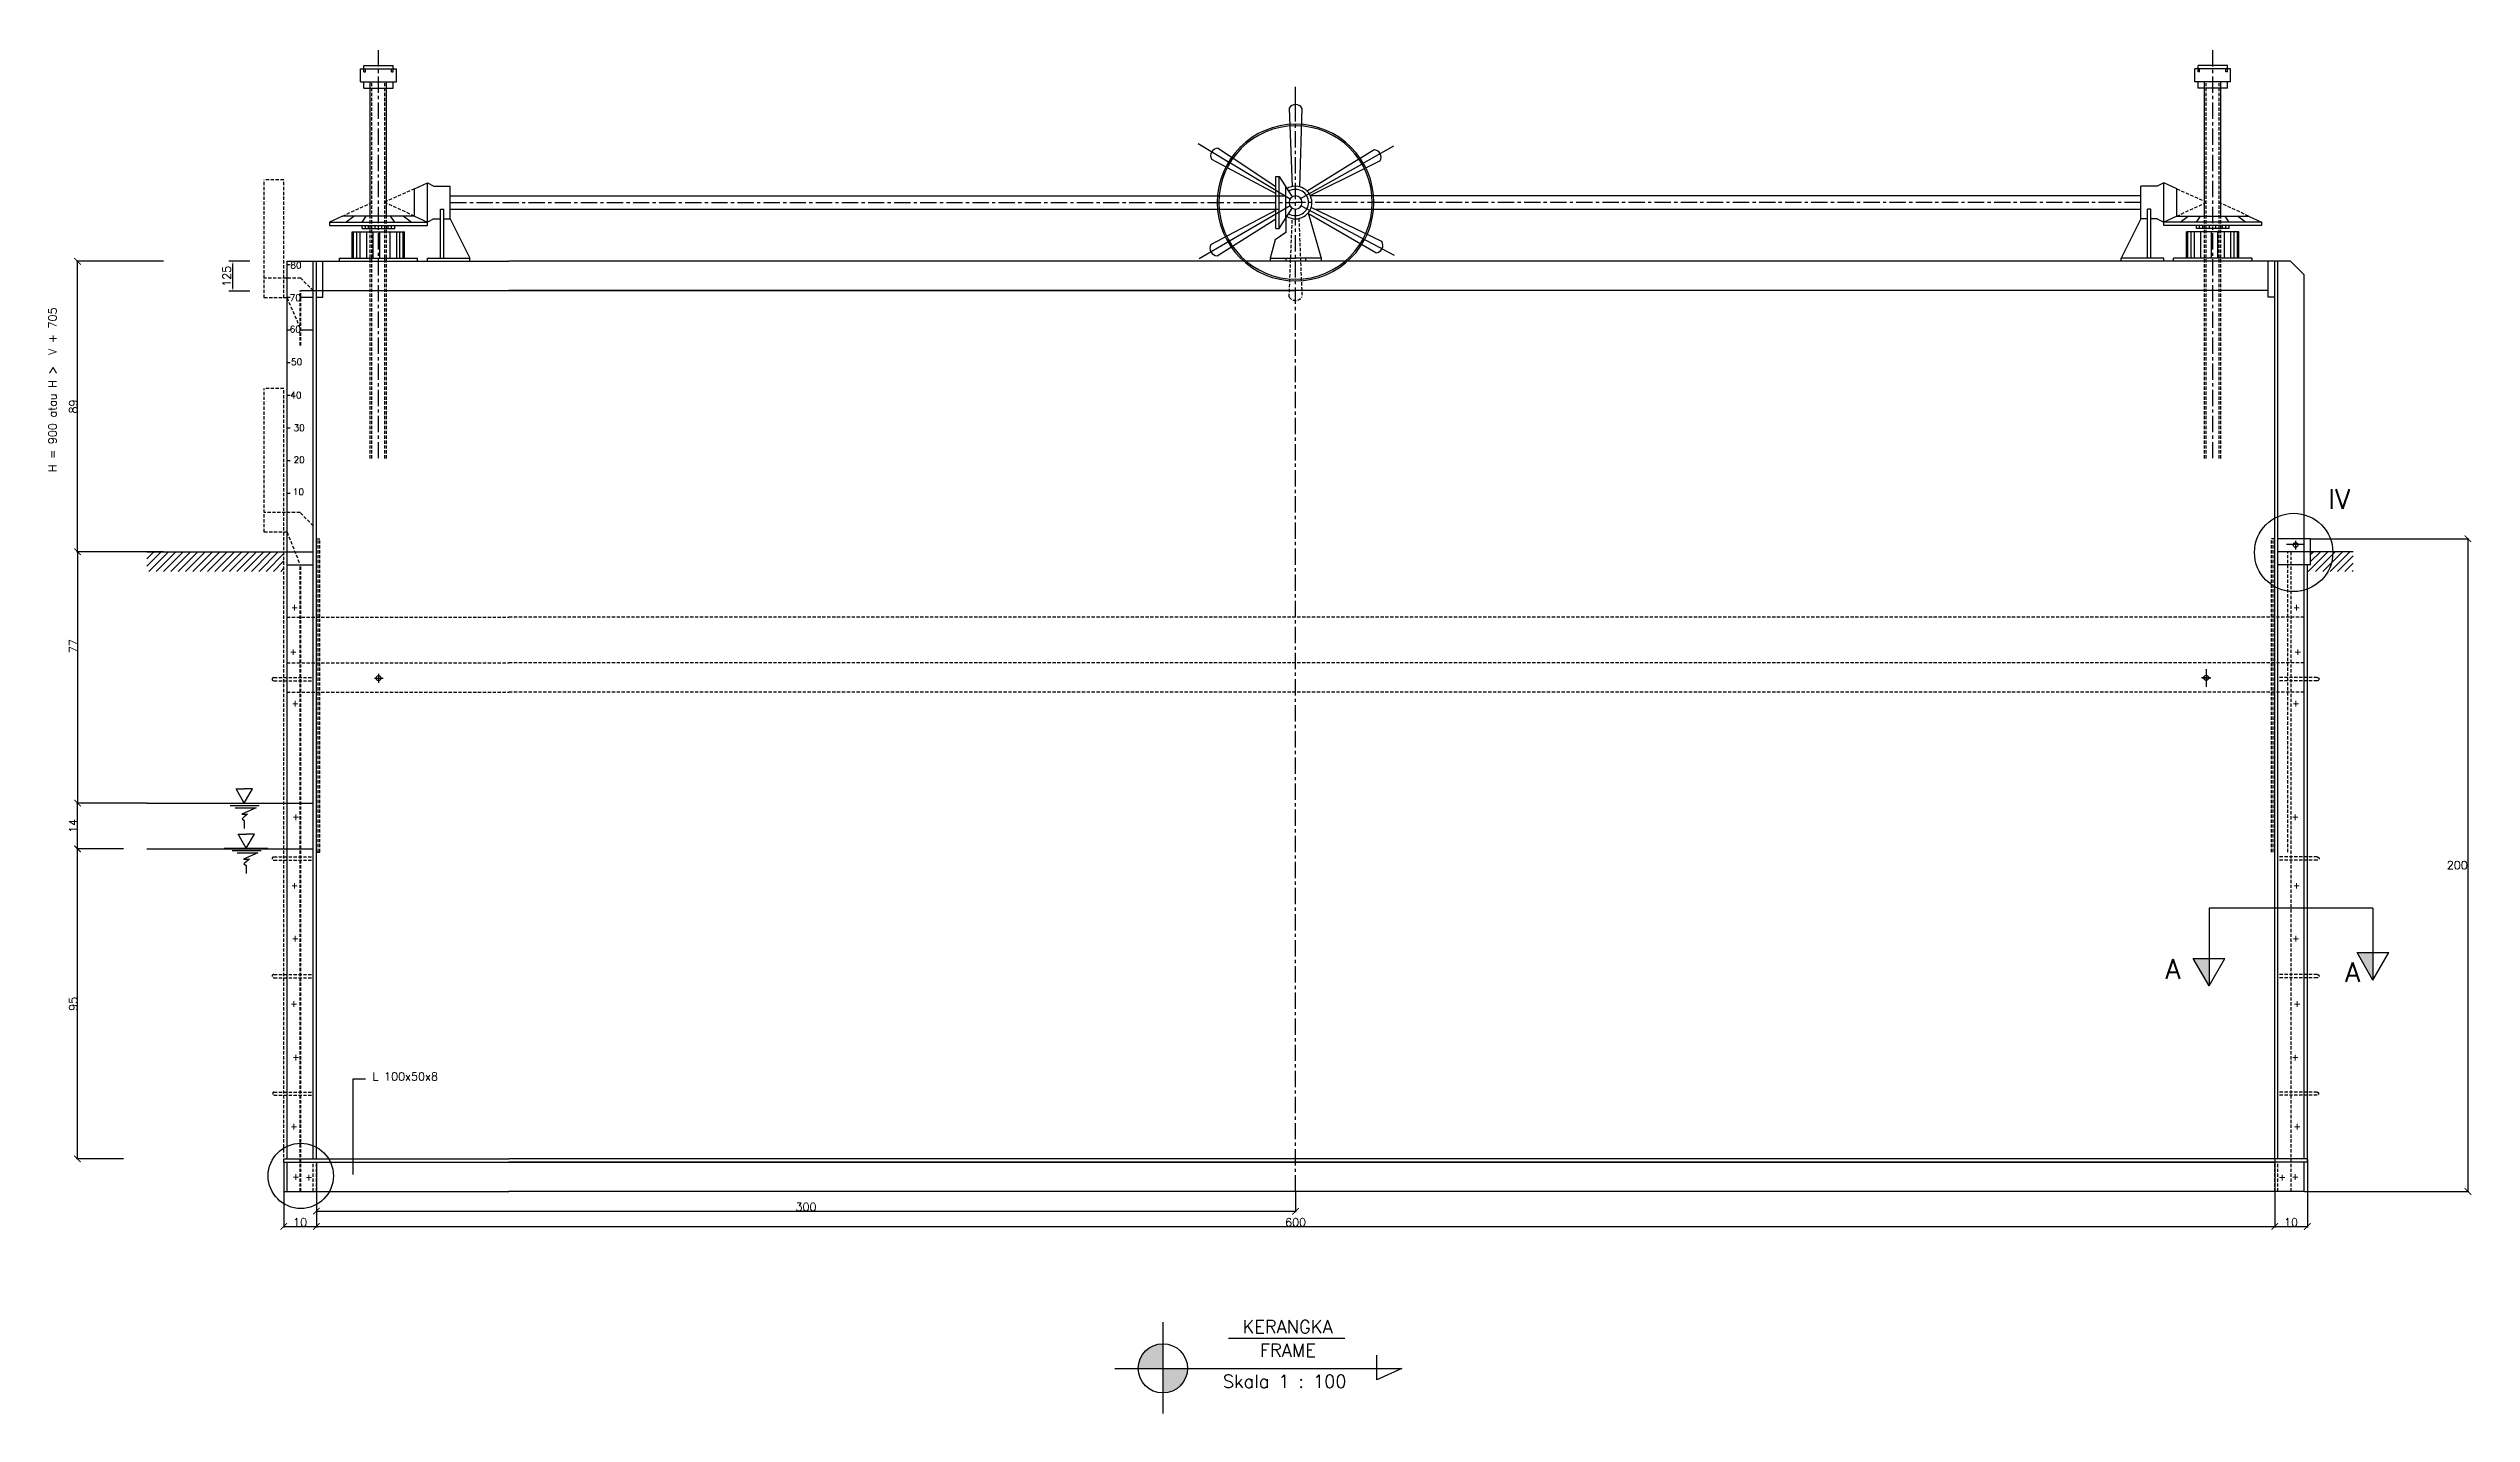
# Model space of a CAD drawing. Header units: metres. Extents: x 444 to 3227, y -3167 to -392.
# Drawn here: x 558 to 1301, y -810 to -392 of the extents above; entities that cross this region are included whole.
import ezdxf
from ezdxf.enums import TextEntityAlignment as Align

# ---------------------------------------------------------------- set-up
doc = ezdxf.new("R2010")
doc.units = ezdxf.units.M
doc.linetypes.add('CENTERX2', pattern=[4, 2.5, -0.5, 0.5, -0.5])
doc.linetypes.add('DASHEDX2', pattern=[1.5, 1, -0.5])
doc.layers.get('0').update_dxf_attribs({"linetype": 'CONTINUOUS'})
doc.layers.get('DEFPOINTS').update_dxf_attribs({"linetype": 'CONTINUOUS'})
for name, color, linetype in [('BANGUNAN', 7, 'CONTINUOUS'), ('DIMENSI', 7, 'CONTINUOUS'), ('TEX', 7, 'CONTINUOUS')]:
    doc.layers.add(name, color=color, linetype=linetype)
doc.styles.get("Standard").update_dxf_attribs({"font": 'Simplex.shx', "height": 2.5})
doc.dimstyles.new('Skala 100', dxfattribs={"dimtxt": 0.2, "dimasz": 2, "dimexe": 0.3, "dimexo": 0.1, "dimgap": 0.05, "dimtad": 3, "dimtih": 1, "dimtoh": 1, "dimdec": 0, "dimzin": 0, "dimdsep": 46, "dimtxsty": 'Standard', "dimblk": 'ARCHTICK', "dimcen": -0.2, "dimclrd": 8, "dimclre": 8, "dimclrt": 10, "dimadec": 0, "dimazin": 0, "dimtfac": 1, "dimtdec": 0, "dimtofl": 0, "dimtmove": 0, "dimatfit": 3, "dimldrblk": 'ARCHTICK', "dimfxl": 1, "dimtolj": 1, "dimtzin": 0, "dimarcsym": 0})
doc.dimstyles.get("Standard").update_dxf_attribs({"dimtxt": 0.18, "dimasz": 0.18, "dimexe": 0.18, "dimexo": 0.0625, "dimgap": 0.09, "dimtad": 0, "dimtih": 1, "dimtoh": 1, "dimdec": 4, "dimzin": 0, "dimdsep": 46, "dimtxsty": 'Standard', "dimcen": 0.09, "dimadec": 0, "dimazin": 0, "dimtfac": 1, "dimtdec": 4, "dimtofl": 0, "dimtmove": 0, "dimatfit": 3, "dimfxl": 1, "dimtolj": 1, "dimtzin": 0, "dimarcsym": 0})

# ---------------------------------------------------------------- blocks, each defined once
blk = doc.blocks.new('_ArchTick')
at = {"color": 0, "linetype": 'ByBlock', "const_width": 0.15}
blk.add_lwpolyline([(-0.5, -0.5), (0.5, 0.5)], dxfattribs=at)
blk = doc.blocks.new('*D57')
at = {"layer": 'DEFPOINTS', "color": 0}
for p in [(567.08, -636.76), (581.28, -636.76), (581.28, -731.76)]:
    blk.add_point(p, dxfattribs=at)
at = {"layer": 'DIMENSI', "color": 8, "lineweight": -2}
for p, q in [((581.18, -636.76), (566.78, -636.76)), ((567.08, -731.76), (567.08, -636.76)), ((581.18, -731.76), (566.78, -731.76))]:
    blk.add_line(p, q, dxfattribs=at)
at = {"layer": 'DIMENSI', "color": 8, "lineweight": -2, "xscale": 2, "yscale": 2, "zscale": 2}
for p, rotation in [((567.08, -636.76), 90), ((567.08, -731.76), 270)]:
    blk.add_blockref('_ArchTick', p, dxfattribs=dict(at, rotation=rotation))
at = {"layer": 'DIMENSI', "color": 10, "insert": (565.78, -684.26), "char_height": 2.5, "attachment_point": 5, "rotation": 90}
blk.add_mtext('\\A1;95', dxfattribs=at)
blk = doc.blocks.new('*D58')
at = {"layer": 'DEFPOINTS', "color": 0}
for p in [(567.08, -456.76), (593.48, -456.76), (593.48, -545.76)]:
    blk.add_point(p, dxfattribs=at)
at = {"layer": 'DIMENSI', "color": 8, "lineweight": -2}
for p, q in [((593.38, -456.76), (566.78, -456.76)), ((567.08, -545.76), (567.08, -456.76)), ((593.38, -545.76), (566.78, -545.76))]:
    blk.add_line(p, q, dxfattribs=at)
at = {"layer": 'DIMENSI', "color": 8, "lineweight": -2, "xscale": 2, "yscale": 2, "zscale": 2}
for p, rotation in [((567.08, -456.76), 90), ((567.08, -545.76), 270)]:
    blk.add_blockref('_ArchTick', p, dxfattribs=dict(at, rotation=rotation))
at = {"layer": 'DIMENSI', "color": 10, "insert": (565.78, -501.26), "char_height": 2.5, "attachment_point": 5, "rotation": 90}
blk.add_mtext('\\A1;89', dxfattribs=at)
blk = doc.blocks.new('*D59')
at = {"layer": 'DEFPOINTS', "color": 0}
for p in [(588.48, -545.76), (567.08, -622.76), (588.48, -622.76)]:
    blk.add_point(p, dxfattribs=at)
at = {"layer": 'DIMENSI', "color": 8, "lineweight": -2}
for p, q in [((588.38, -545.76), (566.78, -545.76)), ((567.08, -545.76), (567.08, -622.76)), ((588.38, -622.76), (566.78, -622.76))]:
    blk.add_line(p, q, dxfattribs=at)
at = {"layer": 'DIMENSI', "color": 8, "lineweight": -2, "xscale": 2, "yscale": 2, "zscale": 2}
for p, rotation in [((567.08, -545.76), 90), ((567.08, -622.76), 270)]:
    blk.add_blockref('_ArchTick', p, dxfattribs=dict(at, rotation=rotation))
at = {"layer": 'DIMENSI', "color": 10, "insert": (565.78, -574.66), "char_height": 2.5, "attachment_point": 5, "rotation": 90}
blk.add_mtext('\\A1;77', dxfattribs=at)
blk = doc.blocks.new('*D60')
at = {"layer": 'DEFPOINTS', "color": 0}
for p in [(567.08, -622.76), (569.48, -622.76), (569.48, -636.76)]:
    blk.add_point(p, dxfattribs=at)
at = {"layer": 'DIMENSI', "color": 8, "lineweight": -2}
for p, q in [((569.38, -622.76), (566.78, -622.76)), ((567.08, -636.76), (567.08, -622.76)), ((569.38, -636.76), (566.78, -636.76))]:
    blk.add_line(p, q, dxfattribs=at)
at = {"layer": 'DIMENSI', "color": 8, "lineweight": -2, "xscale": 2, "yscale": 2, "zscale": 2}
for p, rotation in [((567.08, -622.76), 90), ((567.08, -636.76), 270)]:
    blk.add_blockref('_ArchTick', p, dxfattribs=dict(at, rotation=rotation))
at = {"layer": 'DIMENSI', "color": 10, "insert": (565.78, -629.76), "char_height": 2.5, "attachment_point": 5, "rotation": 90}
blk.add_mtext('\\A1;14', dxfattribs=at)
blk = doc.blocks.new('*D61')
at = {"layer": 'DEFPOINTS', "color": 0}
for p in [(614.68, -456.76), (620.48, -456.76), (620.48, -465.96)]:
    blk.add_point(p, dxfattribs=at)
at = {"layer": 'DIMENSI', "color": 1, "lineweight": -2}
for p, q in [((619.85, -456.76), (613.43, -456.76)), ((614.68, -464.96), (614.68, -457.76)), ((619.85, -465.96), (613.43, -465.96))]:
    blk.add_line(p, q, dxfattribs=at)
at = {"layer": 'DIMENSI', "color": 1}
for points in [[(614.51, -457.76), (614.84, -457.76), (614.68, -456.76)], [(614.51, -464.96), (614.84, -464.96), (614.68, -465.96)]]:
    blk.add_solid(points, dxfattribs=at)
at = {"layer": 'DIMENSI', "color": 2, "insert": (612.8, -461.36), "char_height": 2.5, "attachment_point": 5, "rotation": 90}
blk.add_mtext('\\A1;125', dxfattribs=at)
blk = doc.blocks.new('*D62')
at = {"layer": 'DEFPOINTS', "color": 0}
for p in [(640.28, -741.76), (1240.28, -741.76), (1240.28, -752.46)]:
    blk.add_point(p, dxfattribs=at)
at = {"layer": 'DIMENSI', "color": 8, "lineweight": -2}
for p, q in [((640.28, -741.86), (640.28, -752.76)), ((1240.28, -741.86), (1240.28, -752.76)), ((640.28, -752.46), (1240.28, -752.46))]:
    blk.add_line(p, q, dxfattribs=at)
at = {"layer": 'DIMENSI', "color": 8, "lineweight": -2, "xscale": 2, "yscale": 2, "zscale": 2, "rotation": 180}
blk.add_blockref('_ArchTick', (640.28, -752.46), dxfattribs=at)
at = {"layer": 'DIMENSI', "color": 8, "lineweight": -2, "xscale": 2, "yscale": 2, "zscale": 2}
blk.add_blockref('_ArchTick', (1240.28, -752.46), dxfattribs=at)
at = {"layer": 'DIMENSI', "color": 10, "insert": (940.28, -751.16), "char_height": 2.5, "attachment_point": 5}
blk.add_mtext('\\A1;600', dxfattribs=at)
blk = doc.blocks.new('*D63')
at = {"layer": 'DEFPOINTS', "color": 0}
for p in [(640.28, -741.76), (940.28, -741.76), (940.28, -747.76)]:
    blk.add_point(p, dxfattribs=at)
at = {"layer": 'DIMENSI', "color": 8, "lineweight": -2}
for p, q in [((640.28, -741.86), (640.28, -748.06)), ((940.28, -741.86), (940.28, -748.06)), ((640.28, -747.76), (940.28, -747.76))]:
    blk.add_line(p, q, dxfattribs=at)
at = {"layer": 'DIMENSI', "color": 8, "lineweight": -2, "xscale": 2, "yscale": 2, "zscale": 2, "rotation": 180}
blk.add_blockref('_ArchTick', (640.28, -747.76), dxfattribs=at)
at = {"layer": 'DIMENSI', "color": 8, "lineweight": -2, "xscale": 2, "yscale": 2, "zscale": 2}
blk.add_blockref('_ArchTick', (940.28, -747.76), dxfattribs=at)
at = {"layer": 'DIMENSI', "color": 10, "insert": (790.28, -746.46), "char_height": 2.5, "attachment_point": 5}
blk.add_mtext('\\A1;300', dxfattribs=at)
blk = doc.blocks.new('*D64')
at = {"layer": 'DEFPOINTS', "color": 0}
for p in [(630.28, -732.76), (640.28, -732.76), (640.28, -752.46)]:
    blk.add_point(p, dxfattribs=at)
at = {"layer": 'DIMENSI', "color": 8, "lineweight": -2}
for p, q in [((630.28, -732.86), (630.28, -752.76)), ((640.28, -732.86), (640.28, -752.76)), ((630.28, -752.46), (640.28, -752.46))]:
    blk.add_line(p, q, dxfattribs=at)
at = {"layer": 'DIMENSI', "color": 8, "lineweight": -2, "xscale": 2, "yscale": 2, "zscale": 2, "rotation": 180}
blk.add_blockref('_ArchTick', (630.28, -752.46), dxfattribs=at)
at = {"layer": 'DIMENSI', "color": 8, "lineweight": -2, "xscale": 2, "yscale": 2, "zscale": 2}
blk.add_blockref('_ArchTick', (640.28, -752.46), dxfattribs=at)
at = {"layer": 'DIMENSI', "color": 10, "insert": (635.28, -751.16), "char_height": 2.5, "attachment_point": 5}
blk.add_mtext('\\A1;10', dxfattribs=at)
blk = doc.blocks.new('*D65')
at = {"layer": 'DEFPOINTS', "color": 0}
for p in [(1240.28, -731.76), (1250.28, -731.76), (1250.28, -752.46)]:
    blk.add_point(p, dxfattribs=at)
at = {"layer": 'DIMENSI', "color": 8, "lineweight": -2}
for p, q in [((1240.28, -731.86), (1240.28, -752.76)), ((1250.28, -731.86), (1250.28, -752.76)), ((1240.28, -752.46), (1250.28, -752.46))]:
    blk.add_line(p, q, dxfattribs=at)
at = {"layer": 'DIMENSI', "color": 8, "lineweight": -2, "xscale": 2, "yscale": 2, "zscale": 2, "rotation": 180}
blk.add_blockref('_ArchTick', (1240.28, -752.46), dxfattribs=at)
at = {"layer": 'DIMENSI', "color": 8, "lineweight": -2, "xscale": 2, "yscale": 2, "zscale": 2}
blk.add_blockref('_ArchTick', (1250.28, -752.46), dxfattribs=at)
at = {"layer": 'DIMENSI', "color": 10, "insert": (1245.28, -751.16), "char_height": 2.5, "attachment_point": 5}
blk.add_mtext('\\A1;10', dxfattribs=at)
blk = doc.blocks.new('*D66')
at = {"layer": 'DEFPOINTS', "color": 0}
for p in [(1251.28, -541.76), (1249.28, -741.76), (1299.48, -741.76)]:
    blk.add_point(p, dxfattribs=at)
at = {"layer": 'DIMENSI', "color": 8, "lineweight": -2}
for p, q in [((1251.38, -541.76), (1299.78, -541.76)), ((1299.48, -541.76), (1299.48, -741.76)), ((1249.38, -741.76), (1299.78, -741.76))]:
    blk.add_line(p, q, dxfattribs=at)
at = {"layer": 'DIMENSI', "color": 8, "lineweight": -2, "xscale": 2, "yscale": 2, "zscale": 2}
for p, rotation in [((1299.48, -541.76), 90), ((1299.48, -741.76), 270)]:
    blk.add_blockref('_ArchTick', p, dxfattribs=dict(at, rotation=rotation))
at = {"layer": 'DIMENSI', "color": 10, "insert": (1296.21, -641.76), "char_height": 2.5, "attachment_point": 5}
blk.add_mtext('\\A1;200', dxfattribs=at)

msp = doc.modelspace()

# ---------------------------------------------------------------- hatches: boundary and pattern name
at = {"layer": 'BANGUNAN'}
h = msp.add_hatch(dxfattribs=at)
h.set_pattern_fill('ANSI31', color=1, scale=0.5, style=0)
h.set_pattern_definition([(45, (-410.4225, -801.2552), (-1.122532, 1.122532), [])])
h.paths.add_polyline_path([(630.27745, -545.75516), (588.27745, -545.75516), (588.27745, -551.75516), (630.27745, -551.75516)])
h = msp.add_hatch(dxfattribs=at)
h.set_pattern_fill('ANSI31', color=1, scale=0.5, style=0)
h.set_pattern_definition([(45, (71.5775, -801.2552), (-1.122532, 1.122532), [])])
h.paths.add_polyline_path([(1264.27745, -551.75516), (1264.27745, -545.75516), (1251.27745, -545.75516), (1251.27745, -549.75516), (1250.27745, -549.75516), (1250.27745, -551.75516)])
at = {"layer": 'DIMENSI'}
h = msp.add_hatch(color=2, dxfattribs=at)
h.paths.add_polyline_path([(899.63412, -795.91961), (899.63412, -788.37529, 0.414213562), (892.08979, -795.91961)])
h.paths.add_polyline_path([(907.17844, -795.91961), (899.63412, -795.91961), (899.63412, -803.46394, 0.414213562)])
at = {"layer": 'TEX'}
h = msp.add_hatch(color=2, dxfattribs=at)
h.paths.add_polyline_path([(1220.17745, -670.35516), (1215.32771, -670.35516), (1220.17745, -678.75516)])
h.paths.add_polyline_path([(1270.37745, -676.95516), (1270.37745, -668.55516), (1265.52771, -668.55516)])

# ---------------------------------------------------------------- linework, layer by layer
at = {"layer": 'BANGUNAN', "color": 1, "linetype": 'CENTERX2', "ltscale": 2}
for p, q in [((659.27745, -517.12272), (659.27745, -391.56056)), ((1221.27745, -517.12272), (1221.27745, -391.56056)), ((940.27745, -429.9123), (940.27745, -408.75516)), ((940.27745, -741.75516), (940.27745, -429.9123)), ((681.27745, -438.75516), (940.27745, -438.75516)), ((1199.27745, -438.75516), (940.27745, -438.75516))]:
    msp.add_line(p, q, dxfattribs=at)
at = {"layer": 'BANGUNAN', "color": 2}
for p, q in [((653.77745, -397.75516), (664.77745, -397.75516)), ((653.77745, -401.75516), (653.77745, -397.75516)), ((654.77745, -396.75516), (663.77745, -396.75516)), ((654.77745, -398.75516), (654.77745, -396.75516)), ((654.77745, -398.75516), (654.77745, -396.75516)), ((654.77745, -398.75516), (655.27745, -398.75516)), ((655.27745, -398.75516), (655.27745, -397.75516)), ((663.27745, -398.75516), (663.27745, -397.75516)), ((663.27745, -398.75516), (663.77745, -398.75516)), ((663.77745, -398.75516), (663.77745, -396.75516)), ((663.77745, -398.75516), (663.77745, -396.75516)), ((664.77745, -401.75516), (664.77745, -397.75516)), ((1226.77745, -397.75516), (1215.77745, -397.75516)), ((1215.77745, -401.75516), (1215.77745, -397.75516)), ((1225.77745, -396.75516), (1216.77745, -396.75516)), ((1216.77745, -398.75516), (1216.77745, -396.75516)), ((1216.77745, -398.75516), (1216.77745, -396.75516)), ((1217.27745, -398.75516), (1216.77745, -398.75516)), ((1217.27745, -398.75516), (1217.27745, -397.75516)), ((1225.27745, -398.75516), (1225.27745, -397.75516)), ((1225.77745, -398.75516), (1225.27745, -398.75516)), ((1225.77745, -398.75516), (1225.77745, -396.75516)), ((1225.77745, -398.75516), (1225.77745, -396.75516)), ((1226.77745, -401.75516), (1226.77745, -397.75516)), ((653.77745, -401.75516), (664.77745, -401.75516)), ((654.77745, -403.75516), (654.77745, -401.75516)), ((654.77745, -403.75516), (663.77745, -403.75516)), ((656.77745, -442.909), (656.77745, -401.75516)), ((661.77745, -442.909), (661.77745, -401.75516)), ((663.77745, -403.75516), (663.77745, -401.75516)), ((940.27745, -408.75516), (940.27745, -403.35516)), ((1226.77745, -401.75516), (1215.77745, -401.75516)), ((1216.77745, -403.75516), (1216.77745, -401.75516)), ((1225.77745, -403.75516), (1216.77745, -403.75516)), ((1218.77745, -442.909), (1218.77745, -401.75516)), ((1223.77745, -442.909), (1223.77745, -401.75516)), ((1225.77745, -403.75516), (1225.77745, -401.75516)), ((938.31738, -409.82147), (939.27745, -433.85618)), ((942.24587, -409.82204), (941.4854, -433.90326)), ((919.7275, -426.34338), (910.45379, -420.74977)), ((916.51518, -422.11678), (920.6921, -424.86934)), ((964.31726, -422.61699), (960.05776, -425.23994)), ((960.97662, -426.74291), (970.41778, -421.4368)), ((914.49586, -425.4631), (918.90571, -427.82117)), ((919.34671, -428.05698), (934.27745, -436.04085)), ((938.5723, -437.70995), (920.15565, -426.60162)), ((921.10984, -425.14462), (934.27745, -433.82195)), ((941.83517, -437.50076), (960.54074, -426.98788)), ((959.63176, -425.50226), (943.82759, -435.23429)), ((961.3046, -428.46741), (944.81075, -436.64584)), ((966.23284, -426.02375), (961.75263, -428.24525)), ((670.27745, -434.60131), (674.27745, -432.75516)), ((670.27745, -442.909), (670.27745, -434.60131)), ((674.27745, -445.75516), (674.27745, -432.75516)), ((674.27745, -432.75516), (676.27745, -433.75516)), ((676.27745, -433.75516), (681.27745, -433.75516)), ((681.27745, -443.75516), (681.27745, -433.75516)), ((681.27745, -436.75516), (936.98934, -436.75516)), ((916.36093, -436.75516), (934.27745, -436.75516)), ((934.27745, -446.75516), (934.27745, -430.75516)), ((934.27745, -430.75516), (935.27745, -430.75516)), ((935.27745, -430.75516), (939.21745, -437.05916)), ((935.27745, -446.75516), (935.27745, -430.75516)), ((937.27745, -443.55516), (937.27745, -433.95516)), ((1199.27745, -436.75516), (944.86003, -436.75516)), ((1199.27745, -443.75516), (1199.27745, -433.75516)), ((1204.27745, -433.75516), (1199.27745, -433.75516)), ((1206.27745, -432.75516), (1204.27745, -433.75516)), ((1206.27745, -445.75516), (1206.27745, -432.75516)), ((1210.27745, -434.60131), (1206.27745, -432.75516)), ((1210.27745, -442.909), (1210.27745, -434.60131)), ((648.27745, -442.909), (644.27745, -444.75516)), ((644.27745, -444.75516), (674.27745, -444.75516)), ((644.27745, -444.75516), (644.27745, -445.75516)), ((670.27745, -442.909), (648.27745, -442.909)), ((649.27745, -444.75516), (651.71914, -442.909)), ((654.27745, -444.75516), (655.50822, -442.909)), ((664.27745, -444.75516), (662.98514, -442.909)), ((669.27745, -444.75516), (666.81591, -442.909)), ((670.27745, -442.909), (674.27745, -444.75516)), ((676.27745, -443.75516), (674.27745, -444.75516)), ((676.27745, -443.75516), (678.27745, -443.75516)), ((678.27745, -455.75516), (678.27745, -440.75516)), ((678.27745, -440.75516), (679.27745, -440.75516)), ((679.27745, -455.75516), (679.27745, -440.75516)), ((679.27745, -443.75516), (681.27745, -443.75516)), ((681.27745, -440.75516), (935.27745, -440.75516)), ((681.27745, -443.75516), (687.27745, -455.75516)), ((938.57831, -439.81011), (910.71683, -455.99631)), ((914.26896, -451.66585), (934.27745, -441.08662)), ((916.24098, -455.05964), (934.27745, -443.7209)), ((935.27745, -446.75516), (939.21745, -440.45115)), ((937.27745, -443.55516), (937.27745, -447.95516)), ((942.01307, -439.74895), (970.44631, -454.92525)), ((964.89201, -454.18809), (944.00713, -442.08524)), ((944.13068, -441.94147), (948.07745, -455.75516)), ((966.74056, -450.7255), (945.05214, -440.23918)), ((946.11931, -440.75516), (1199.27745, -440.75516)), ((1199.27745, -443.75516), (1193.27745, -455.75516)), ((1201.27745, -443.75516), (1199.27745, -443.75516)), ((1201.27745, -455.75516), (1201.27745, -440.75516)), ((1202.27745, -440.75516), (1201.27745, -440.75516)), ((1202.27745, -455.75516), (1202.27745, -440.75516)), ((1204.27745, -443.75516), (1202.27745, -443.75516)), ((1204.27745, -443.75516), (1206.27745, -444.75516)), ((1210.27745, -442.909), (1206.27745, -444.75516)), ((1236.27745, -444.75516), (1206.27745, -444.75516)), ((1210.27745, -442.909), (1232.27745, -442.909)), ((1211.27745, -444.75516), (1213.73899, -442.909)), ((1216.27745, -444.75516), (1217.56976, -442.909)), ((1226.27745, -444.75516), (1225.04668, -442.909)), ((1231.27745, -444.75516), (1228.83576, -442.909)), ((1232.27745, -442.909), (1236.27745, -444.75516)), ((1236.27745, -444.75516), (1236.27745, -445.75516)), ((644.27745, -445.75516), (674.27745, -445.75516)), ((651.27745, -447.75516), (667.27745, -447.75516)), ((651.27745, -455.75516), (651.27745, -447.75516)), ((651.67745, -455.75516), (651.67745, -447.75516)), ((652.67745, -455.75516), (652.67745, -447.75516)), ((653.67745, -455.75516), (653.67745, -447.75516)), ((654.27745, -446.75516), (654.27745, -445.75516)), ((654.27745, -446.75516), (664.27745, -446.75516)), ((655.27745, -446.75516), (655.27745, -445.75516)), ((655.67745, -455.75516), (655.67745, -447.75516)), ((656.27745, -446.75516), (656.27745, -445.75516)), ((657.27745, -446.75516), (657.27745, -445.75516)), ((657.67745, -455.75516), (657.67745, -447.75516)), ((658.27745, -446.75516), (658.27745, -445.75516)), ((659.67745, -455.75516), (659.67745, -447.75516)), ((660.27745, -446.75516), (660.27745, -445.75516)), ((661.27745, -446.75516), (661.27745, -445.75516)), ((662.27745, -446.75516), (662.27745, -445.75516)), ((662.87745, -455.75516), (662.87745, -447.75516)), ((663.27745, -446.75516), (663.27745, -445.75516)), ((664.27745, -446.75516), (664.27745, -445.75516)), ((664.87745, -455.75516), (664.87745, -447.75516)), ((665.87745, -455.75516), (665.87745, -447.75516)), ((666.87745, -455.75516), (666.87745, -447.75516)), ((667.27745, -455.75516), (667.27745, -447.75516)), ((934.07745, -450.15516), (932.47745, -455.75516)), ((937.27745, -447.95516), (934.07745, -450.15516)), ((934.27745, -446.75516), (935.27745, -446.75516)), ((1236.27745, -445.75516), (1206.27745, -445.75516)), ((1229.27745, -447.75516), (1213.27745, -447.75516)), ((1213.27745, -455.75516), (1213.27745, -447.75516)), ((1213.67745, -455.75516), (1213.67745, -447.75516)), ((1214.67745, -455.75516), (1214.67745, -447.75516)), ((1215.67745, -455.75516), (1215.67745, -447.75516)), ((1216.27745, -446.75516), (1216.27745, -445.75516)), ((1226.27745, -446.75516), (1216.27745, -446.75516)), ((1217.27745, -446.75516), (1217.27745, -445.75516)), ((1217.67745, -455.75516), (1217.67745, -447.75516)), ((1218.27745, -446.75516), (1218.27745, -445.75516)), ((1219.27745, -446.75516), (1219.27745, -445.75516)), ((1220.27745, -446.75516), (1220.27745, -445.75516)), ((1220.87745, -455.75516), (1220.87745, -447.75516)), ((1222.27745, -446.75516), (1222.27745, -445.75516)), ((1222.87745, -455.75516), (1222.87745, -447.75516)), ((1223.27745, -446.75516), (1223.27745, -445.75516)), ((1224.27745, -446.75516), (1224.27745, -445.75516)), ((1224.87745, -455.75516), (1224.87745, -447.75516)), ((1225.27745, -446.75516), (1225.27745, -445.75516)), ((1226.27745, -446.75516), (1226.27745, -445.75516)), ((1226.87745, -455.75516), (1226.87745, -447.75516)), ((1227.87745, -455.75516), (1227.87745, -447.75516)), ((1228.87745, -455.75516), (1228.87745, -447.75516)), ((1229.27745, -455.75516), (1229.27745, -447.75516)), ((631.27745, -457.75516), (632.27745, -457.75516)), ((639.27745, -731.75516), (639.27745, -456.75516)), ((640.27745, -731.75516), (640.27745, -456.75516)), ((642.27745, -467.75516), (642.27745, -456.75516)), ((647.27745, -455.75516), (671.27745, -455.75516)), ((671.27745, -456.75516), (671.27745, -455.75516)), ((674.27745, -455.75516), (687.27745, -455.75516)), ((674.27745, -456.75516), (674.27745, -455.75516)), ((687.27745, -456.75516), (687.27745, -455.75516)), ((932.47745, -455.75516), (940.27745, -455.75516)), ((932.47745, -455.75516), (932.47745, -456.75516)), ((937.27745, -455.75516), (937.27745, -456.75516)), ((948.07745, -455.75516), (940.27745, -455.75516)), ((943.27745, -455.75516), (943.27745, -456.75516)), ((948.07745, -455.75516), (948.07745, -456.75516)), ((1206.27745, -455.75516), (1193.27745, -455.75516)), ((1193.27745, -456.75516), (1193.27745, -455.75516)), ((1206.27745, -456.75516), (1206.27745, -455.75516)), ((1233.27745, -455.75516), (1209.27745, -455.75516)), ((1209.27745, -456.75516), (1209.27745, -455.75516)), ((1238.27745, -467.75516), (1238.27745, -456.75516)), ((1240.27745, -731.75516), (1240.27745, -456.75516)), ((1241.27745, -731.75516), (1241.27745, -456.75516)), ((635.47745, -465.75516), (640.27745, -465.75516)), ((642.27745, -465.75516), (699.27745, -465.75516)), ((1238.27745, -465.75516), (699.27745, -465.75516)), ((631.27745, -467.75516), (632.27745, -467.75516)), ((635.27745, -467.75516), (639.27745, -467.75516)), ((640.27745, -467.75516), (642.27745, -467.75516)), ((1240.27745, -467.75516), (1238.27745, -467.75516)), ((631.27745, -477.75516), (632.27745, -477.75516)), ((635.27745, -477.75516), (639.27745, -477.75516)), ((631.27745, -487.75516), (632.27745, -487.75516)), ((631.27745, -497.75516), (632.27745, -497.75516)), ((631.27745, -507.75516), (632.27745, -507.75516)), ((631.27745, -517.75516), (632.27745, -517.75516)), ((631.27745, -527.75516), (632.27745, -527.75516)), ((1240.27745, -541.75516), (1239.27745, -541.75516)), ((1251.27745, -541.75516), (1241.27745, -541.75516)), ((588.27745, -545.75516), (639.27745, -545.75516)), ((1264.27745, -545.75516), (1241.27745, -545.75516)), ((631.27745, -549.75516), (639.27745, -549.75516)), ((1251.27745, -549.75516), (1241.27745, -549.75516)), ((1250.27745, -732.75516), (1250.27745, -549.75516)), ((588.27745, -622.75516), (639.27745, -622.75516)), ((588.27745, -636.75516), (639.27745, -636.75516)), ((630.27745, -731.75516), (699.27745, -731.75516)), ((630.27745, -732.75516), (699.27745, -732.75516)), ((1250.27745, -731.75516), (699.27745, -731.75516)), ((1250.27745, -732.75516), (699.27745, -732.75516))]:
    msp.add_line(p, q, dxfattribs=at)
at = {"layer": 'BANGUNAN', "color": 2, "linetype": 'DASHEDX2'}
for p, q in [((657.27745, -517.15516), (657.27745, -401.75516)), ((661.27745, -517.15516), (661.27745, -401.75516)), ((1219.27745, -517.15516), (1219.27745, -401.75516)), ((1223.27745, -517.15516), (1223.27745, -401.75516)), ((624.27745, -467.95516), (624.27745, -431.75516)), ((630.27745, -431.75516), (624.27745, -431.75516)), ((630.27745, -467.95516), (630.27745, -431.75516)), ((670.27745, -434.60131), (661.27745, -438.55516)), ((1210.27745, -434.60131), (1219.27745, -438.55516)), ((648.27745, -442.909), (657.27745, -438.75516)), ((656.77745, -517.15516), (656.77745, -442.909)), ((670.27745, -442.909), (661.27745, -438.75516)), ((670.27745, -442.909), (661.27745, -438.75516)), ((661.77745, -517.15516), (661.77745, -442.909)), ((938.31738, -467.68884), (939.27745, -443.65413)), ((941.27745, -443.65413), (942.23752, -467.68884)), ((1210.27745, -442.909), (1219.27745, -438.75516)), ((1210.27745, -442.909), (1219.27745, -438.75516)), ((1218.77745, -517.15516), (1218.77745, -442.909)), ((1232.27745, -442.909), (1223.27745, -438.75516)), ((1223.77745, -517.15516), (1223.77745, -442.909)), ((635.47745, -461.95516), (624.07745, -461.95516)), ((635.27745, -482.55516), (635.27745, -465.75516)), ((639.27745, -465.75516), (635.47745, -461.95516)), ((635.47745, -482.55516), (635.47745, -465.75516)), ((631.27745, -467.95516), (624.07745, -467.95516)), ((631.27745, -467.95516), (635.47745, -477.75516)), ((624.27745, -539.75516), (624.27745, -495.75516)), ((630.27745, -495.75516), (624.27745, -495.75516)), ((630.27745, -732.75516), (630.27745, -495.75516)), ((635.27745, -533.75516), (624.27745, -533.75516)), ((639.27745, -537.75516), (635.27745, -533.75516)), ((631.27745, -539.75516), (624.27745, -539.75516)), ((631.27745, -539.75516), (635.27745, -549.75516)), ((640.77745, -637.75516), (640.77745, -541.75516)), ((641.27745, -637.75516), (641.27745, -541.75516)), ((1239.27745, -637.75516), (1239.27745, -541.75516)), ((1239.77745, -637.75516), (1239.77745, -541.75516)), ((1244.27745, -637.75516), (1244.27745, -545.75516)), ((1245.27745, -741.75516), (1245.27745, -545.75516)), ((635.27745, -741.75516), (635.27745, -549.75516)), ((635.47745, -741.75516), (635.47745, -549.75516)), ((631.27745, -565.75516), (699.27745, -565.75516)), ((1249.27745, -565.75516), (699.27745, -565.75516)), ((627.27745, -584.25516), (639.27745, -584.25516)), ((627.27745, -585.25516), (639.27745, -585.25516)), ((631.27745, -579.75516), (699.27745, -579.75516)), ((1249.27745, -579.75516), (699.27745, -579.75516)), ((1253.27745, -584.25516), (1241.27745, -584.25516)), ((1253.27745, -585.25516), (1241.27745, -585.25516)), ((631.27745, -588.75516), (699.27745, -588.75516)), ((1249.27745, -588.75516), (699.27745, -588.75516)), ((627.27745, -639.25516), (639.27745, -639.25516)), ((627.27745, -640.25516), (639.27745, -640.25516)), ((1253.27745, -639.25516), (1241.27745, -639.25516)), ((1253.27745, -640.25516), (1241.27745, -640.25516)), ((627.27745, -675.25516), (639.27745, -675.25516)), ((1253.27745, -675.25516), (1241.27745, -675.25516)), ((627.27745, -676.25516), (639.27745, -676.25516)), ((1253.27745, -676.25516), (1241.27745, -676.25516)), ((627.27745, -711.25516), (639.27745, -711.25516)), ((627.27745, -712.25516), (639.27745, -712.25516)), ((1253.27745, -711.25516), (1241.27745, -711.25516)), ((1253.27745, -712.25516), (1241.27745, -712.25516)), ((639.27745, -741.75516), (639.27745, -732.75516)), ((640.27745, -741.75516), (640.27745, -732.75516)), ((1240.27745, -741.75516), (1240.27745, -732.75516)), ((1241.27745, -741.75516), (1241.27745, -732.75516))]:
    msp.add_line(p, q, dxfattribs=at)
at = {"layer": 'BANGUNAN', "color": 3}
for p, q in [((631.27745, -731.75516), (631.27745, -456.75516)), ((631.27745, -456.75516), (699.27745, -456.75516)), ((1245.07745, -456.75516), (699.27745, -456.75516)), ((1245.07745, -456.75516), (1249.27745, -460.95516)), ((1249.27745, -731.75516), (1249.27745, -460.95516)), ((1251.27745, -549.75516), (1251.27745, -541.75516)), ((631.27745, -741.75516), (631.27745, -732.75516)), ((1249.27745, -741.75516), (1249.27745, -732.75516)), ((630.27745, -741.75516), (699.27745, -741.75516)), ((1249.27745, -741.75516), (699.27745, -741.75516))]:
    msp.add_line(p, q, dxfattribs=at)
at = {"layer": 'BANGUNAN'}
for p, q in [((640.27745, -541.75516), (641.27745, -541.75516)), ((640.27745, -637.75516), (641.27745, -637.75516))]:
    msp.add_line(p, q, dxfattribs=at)
at = {"layer": 'BANGUNAN', "color": 1}
for p, q in [((1249.07745, -543.55516), (1243.87745, -543.55516)), ((1246.67745, -542.35516), (1246.67745, -545.05516)), ((658.07745, -584.45516), (660.67745, -584.45516)), ((659.27745, -583.15516), (659.27745, -585.85516)), ((1220.47745, -584.35516), (1217.87745, -584.35516)), ((1218.07745, -584.35516), (1220.67745, -584.35516)), ((1219.27745, -581.75516), (1219.27745, -587.15516)), ((1219.27745, -581.75516), (1219.27745, -587.15516))]:
    msp.add_line(p, q, dxfattribs=at)
for centre, radius in [((1246.07745, -545.95516), 12), ((1246.67745, -543.65516), 0.75), ((659.27745, -584.45516), 0.75), ((1219.27745, -584.35516), 0.75), ((635.47745, -736.95516), 10)]:
    msp.add_circle(centre, radius, dxfattribs=at)
at = {"layer": 'BANGUNAN', "color": 2}
for centre, radius, start, end in [((940.27745, -438.75516), 24, 90, 270), ((940.27745, -438.75516), 23.5, 90, 270), ((940.28144, -411.09712), 2.34197, 32.98704156, 146.99643366), ((940.27745, -438.75516), 24, 270, 90), ((940.27745, -438.75516), 23.5, 270, 90), ((916.58293, -424.4401), 2.3243, 91.67034042, 206.11232682), ((964.17818, -424.93712), 2.3243, 332.12745087, 86.56943727), ((940.27745, -438.75516), 5, 90, 122.00538321), ((940.27745, -438.75516), 4, 90, 122.00538321), ((940.27745, -438.75516), 2, 90, 270), ((940.27745, -438.75516), 5, 331.22744817, 90), ((940.27745, -438.75516), 4, 331.05709242, 90), ((940.27745, -438.75516), 2, 270, 90), ((940.27745, -438.75516), 5, 237.99461679, 270), ((940.27745, -438.75516), 4, 237.99461679, 270), ((940.27745, -438.75516), 4, 270, 331.05709242), ((940.27745, -438.75516), 5, 270, 331.22744817), ((916.35524, -452.72342), 2.33902, 153.11895282, 267.20002223), ((964.69371, -451.8575), 2.33902, 274.86335168, 28.94442108)]:
    msp.add_arc(centre, radius, start, end, dxfattribs=at)
at = {"layer": 'BANGUNAN', "color": 2, "linetype": 'DASHEDX2'}
msp.add_arc((940.27745, -466.42052), 2.33463, 212.90598959, 327.09401041, dxfattribs=at)
at = {"layer": 'BANGUNAN', "color": 2}
msp.add_ellipse((627.27745, -584.75516), major_axis=(-0.6, 0), ratio=0.833333333, start_param=4.71238898, end_param=7.853981634, dxfattribs=at)
at = {"layer": 'BANGUNAN', "color": 2, "extrusion": (0, 0, -1)}
msp.add_ellipse((1253.27745, -584.75516), major_axis=(0.6, 0), ratio=0.833333333, start_param=4.71238898, end_param=7.853981634, dxfattribs=at)
at = {"layer": 'BANGUNAN', "color": 2, "linetype": 'DASHEDX2'}
for centre, major_axis, ratio, start_param, end_param in [((627.27745, -639.75516), (0.6, 0), 0.833333333, 1.570796327, 4.71238898), ((627.27745, -675.75516), (0.6, 0), 0.833333333, 1.570796327, 4.71238898), ((627.27745, -711.75516), (0, -0.5), 0.8, 3.141592654, 6.283185307)]:
    msp.add_ellipse(centre, major_axis=major_axis, ratio=ratio, start_param=start_param, end_param=end_param, dxfattribs=at)
at = {"layer": 'BANGUNAN', "color": 2, "linetype": 'DASHEDX2', "extrusion": (0, 0, -1)}
for centre, major_axis, ratio, start_param, end_param in [((1253.27745, -639.75516), (0.6, 0), 0.833333333, 4.71238898, 7.853981634), ((1253.27745, -675.75516), (0.6, 0), 0.833333333, 4.71238898, 7.853981634), ((1253.27745, -711.75516), (0, -0.5), 0.8, 3.141592654, 6.283185307)]:
    msp.add_ellipse(centre, major_axis=major_axis, ratio=ratio, start_param=start_param, end_param=end_param, dxfattribs=at)
at = {"layer": 'DIMENSI', "color": 2}
for p, q in [((647.27745, -455.75516), (647.27745, -456.75516)), ((1233.27745, -455.75516), (1233.27745, -456.75516)), ((640.27745, -465.75516), (940.27745, -465.75516)), ((642.27745, -465.75516), (740.27745, -465.75516)), ((611.36888, -622.75516), (624.80676, -622.75516)), ((613.87745, -623.45516), (622.77745, -623.45516)), ((618.17745, -622.75516), (615.67745, -618.39071)), ((615.67745, -618.39071), (618.17745, -618.39071)), ((618.17745, -622.75516), (620.67745, -618.39071)), ((620.67745, -618.39071), (618.17745, -618.39071)), ((615.37745, -624.15516), (621.77745, -624.15516)), ((621.77745, -624.15516), (617.37745, -626.15516)), ((617.37745, -626.15516), (619.17745, -626.15516)), ((618.17745, -626.95516), (617.47745, -627.55516)), ((617.47745, -627.55516), (618.17745, -628.05516)), ((619.17745, -626.15516), (618.17745, -626.95516)), ((618.17745, -628.05516), (618.17745, -630.51341)), ((618.17745, -628.05516), (618.17745, -630.45516)), ((611.96888, -636.55516), (625.40676, -636.55516)), ((614.47745, -637.25516), (623.37745, -637.25516)), ((615.97745, -637.95516), (622.37745, -637.95516)), ((618.77745, -636.55516), (616.27745, -632.22503)), ((616.27745, -632.22503), (618.77745, -632.22503)), ((622.37745, -637.95516), (617.97745, -639.95516)), ((621.27745, -632.22503), (618.77745, -632.22503)), ((618.77745, -636.55516), (621.27745, -632.22503)), ((617.97745, -639.95516), (619.77745, -639.95516)), ((618.77745, -640.75516), (618.07745, -641.35516)), ((618.07745, -641.35516), (618.77745, -641.85516)), ((619.77745, -639.95516), (618.77745, -640.75516)), ((618.77745, -641.85516), (618.77745, -644.31341)), ((618.77745, -641.85516), (618.77745, -644.25516)), ((651.47745, -707.35516), (651.47745, -736.55516)), ((655.27745, -707.35516), (651.47745, -707.35516)), ((640.27745, -732.75516), (1240.27745, -732.75516)), ((899.63412, -781.73645), (899.63412, -809.75905)), ((965.1715, -799.45597), (965.1715, -791.92139)), ((884.89193, -795.91961), (972.80921, -795.91961)), ((972.80921, -795.91961), (965.1715, -799.45597))]:
    msp.add_line(p, q, dxfattribs=at)
msp.add_circle((899.63412, -795.91961), 7.54433, dxfattribs=at)
at = {"layer": 'TEX', "color": 2}
for p, q in [((1270.37745, -654.95516), (1220.17745, -654.95516)), ((1220.17745, -654.95516), (1220.17745, -678.75516)), ((1270.37745, -654.95516), (1270.37745, -676.95516)), ((1220.17745, -678.75516), (1215.32771, -670.35516)), ((1215.32771, -670.35516), (1225.02719, -670.35516)), ((1220.17745, -678.75516), (1225.02719, -670.35516)), ((1270.37745, -676.95516), (1265.52771, -668.55516)), ((1265.52771, -668.55516), (1275.22719, -668.55516)), ((1270.37745, -676.95516), (1275.22719, -668.55516))]:
    msp.add_line(p, q, dxfattribs=at)
at = {"layer": 'TEX', "color": 3}
msp.add_line((955.41861, -786.75516), (919.71861, -786.75516), dxfattribs=at)

# ---------------------------------------------------------------- texts
at = {"layer": 'BANGUNAN', "color": 2}
for s, p in [('80', (632.27745, -458.95516)), ('70', (632.07745, -468.95516)), ('60', (632.07745, -478.55516)), ('50 ', (632.47745, -488.55516)), ('40', (632.27745, -498.75516)), ('30', (633.27745, -508.75516)), ('20', (633.27745, -518.55516)), ('10', (633.07745, -528.35516))]:
    msp.add_text(s, height=2, dxfattribs=at).set_placement(p)
at = {"layer": 'BANGUNAN', "color": 1}
for p in [(632.47745, -563.75516), (632.07745, -577.35516), (632.67745, -593.15516), (632.87745, -627.95516), (632.47745, -648.95516), (632.67745, -665.15516), (632.27745, -685.15516), (632.87745, -701.55516), (632.27745, -722.75516), (632.87745, -738.15516), (636.87745, -738.35516)]:
    msp.add_text('+', height=2, dxfattribs=at).set_placement(p)
at = {"layer": 'BANGUNAN', "color": 1, "text_generation_flag": 2}
for p in [(1248.07745, -563.75516), (1248.47745, -577.35516), (1247.87745, -593.15516), (1247.67745, -627.95516), (1248.07745, -648.95516), (1247.87745, -665.15516), (1248.27745, -685.15516), (1247.67745, -701.55516), (1248.27745, -722.75516), (1243.67745, -738.35516), (1247.67745, -738.15516)]:
    msp.add_text('+', height=2, dxfattribs=at).set_placement(p)
at = {"layer": 'DIMENSI', "color": 2}
msp.add_text('H = 900 atau H >  V + 705', height=2.5, rotation=90, dxfattribs=at).set_placement((560.67745, -521.35516))
msp.add_text('L 100x50x8', height=2.5, dxfattribs=at).set_placement((657.47745, -707.75516))
at = {"layer": 'TEX', "color": 4}
for s, p in [('IV', (1256.67745, -532.55516)), ('A', (1206.77745, -676.55516)), ('A', (1261.77745, -677.55516))]:
    msp.add_text(s, height=6, dxfattribs=at).set_placement(p)
at = {"layer": 'TEX', "color": 3}
for s, p in [('KERANGKA', (937.81861, -785.15516)), ('FRAME', (937.91861, -792.35516)), ('Skala 1 : 100', (936.94641, -801.89987))]:
    msp.add_text(s, height=4, dxfattribs=at).set_placement(p, align=Align.CENTER)

# ---------------------------------------------------------------- dimensions: what is measured, and where the dimension line sits
at = {"layer": 'DIMENSI', "color": 2}
for p1, p2, distance, picture, middle in [((593.47745, -545.75516), (593.47745, -456.75516), 26.4, '*D58', (565.77745, -501.25516)), ((569.47745, -636.75516), (569.47745, -622.75516), 2.4, '*D60', (565.77745, -629.75516)), ((581.27745, -731.75516), (581.27745, -636.75516), 14.2, '*D57', (565.77745, -684.25516))]:
    dim = msp.add_aligned_dim(p1=p1, p2=p2, distance=distance, dimstyle='Skala 100', override={"dimtih": 0, "dimtoh": 0}, dxfattribs=at)
    dim.commit()
    dim.dimension.update_dxf_attribs({"geometry": picture, "text_midpoint": middle})
at = {"layer": 'DIMENSI'}
dim = msp.add_linear_dim(base=(614.67745, -456.75516), p1=(620.47745, -465.95516), p2=(620.47745, -456.75516), angle=90, text='125', dimstyle='Standard', override={"dimtxt": 1, "dimasz": 1, "dimexe": 1.25, "dimexo": 0.625, "dimgap": 0.625, "dimtad": 1, "dimtih": 0, "dimtoh": 0, "dimzin": 8, "dimlunit": 6, "dimcen": 1, "dimclrd": 1, "dimclre": 1, "dimclrt": 2, "dimtofl": 1}, dxfattribs=at)
dim.commit()
dim.dimension.update_dxf_attribs({"geometry": '*D61', "text_midpoint": (614.67745, -461.35516), "dimtype": 161})
at = {"layer": 'DIMENSI', "color": 2}
dim = msp.add_linear_dim(base=(1299.47745, -741.75516), p1=(1251.27745, -541.75516), p2=(1249.27745, -741.75516), angle=90, dimstyle='Skala 100', dxfattribs=at)
dim.commit()
dim.dimension.update_dxf_attribs({"geometry": '*D66', "text_midpoint": (1296.21316, -641.75516)})
dim = msp.add_linear_dim(base=(567.07745, -622.75516), p1=(588.47745, -545.75516), p2=(588.47745, -622.75516), angle=270, dimstyle='Skala 100', override={"dimtih": 0, "dimtoh": 0}, dxfattribs=at)
dim.commit()
dim.dimension.update_dxf_attribs({"geometry": '*D59', "text_midpoint": (567.07745, -574.65516), "dimtype": 161})
for base, p1, p2, picture, middle in [((640.27745, -752.45515), (630.27745, -732.75516), (640.27745, -732.75516), '*D64', (635.27745, -751.15515)), ((1250.27745, -752.45515), (1240.27745, -731.75516), (1250.27745, -731.75516), '*D65', (1245.27745, -751.15515)), ((1240.27745, -752.45515), (640.27745, -741.75516), (1240.27745, -741.75516), '*D62', (940.27745, -751.15515)), ((940.27745, -747.75515), (640.27745, -741.75516), (940.27745, -741.75516), '*D63', (790.27745, -746.45515))]:
    dim = msp.add_linear_dim(base=base, p1=p1, p2=p2, dimstyle='Skala 100', dxfattribs=at)
    dim.commit()
    dim.dimension.update_dxf_attribs({"geometry": picture, "text_midpoint": middle})

doc.saveas('drawing.dxf')
